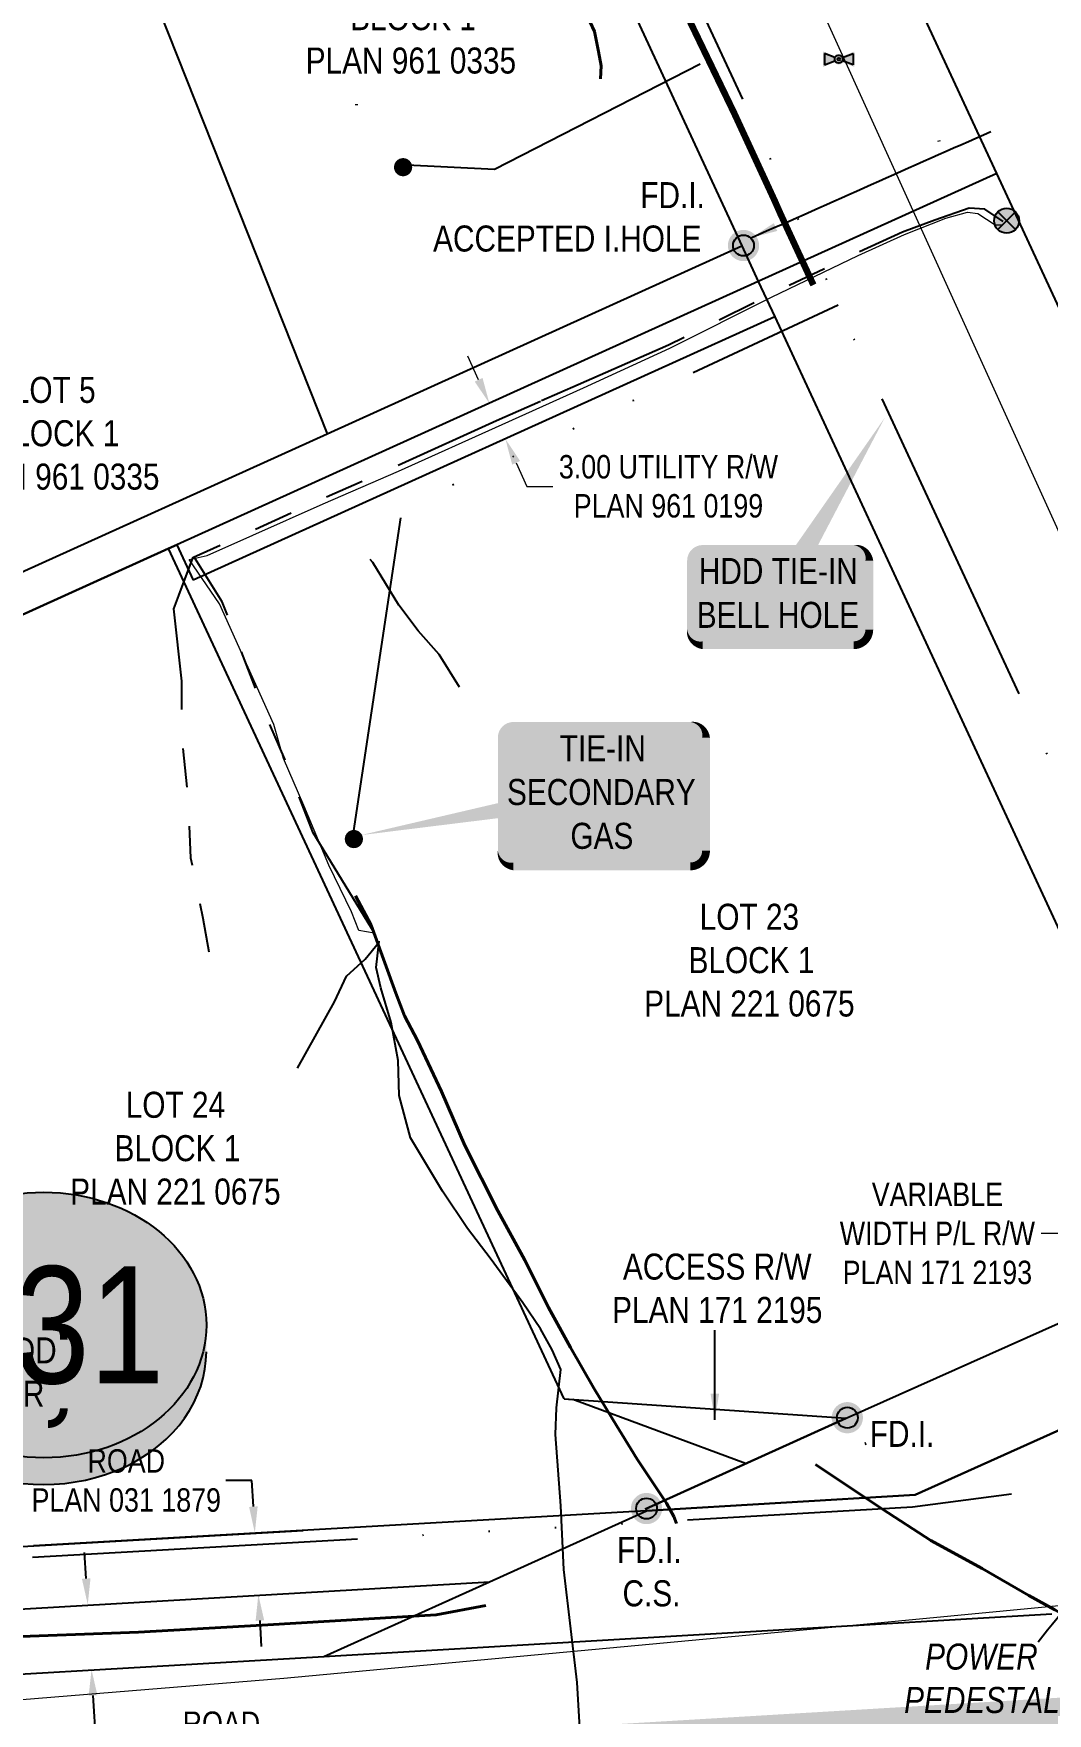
# Model space of a CAD drawing. Extents: x 312545 to 320442, y 5540407 to 5546054.
# Drawn here: x 316107.5 to 316185.4, y 5541353.7 to 5541482.8 of the extents above; entities that cross this region are included whole.
import ezdxf
from ezdxf.enums import TextEntityAlignment as Align

# ---------------------------------------------------------------- set-up
doc = ezdxf.new("R2010")
doc.units = 0
doc.header["$LTSCALE"] = 5
doc.header["$PDSIZE"] = 0.5
for name, pattern in [('COOP2', [10, 5, -1, 0, -1, 0, -1, 0, -1, 0, -1]), ('DASHDOT', [25.4, 12.7, -6.35, 0, -6.35]), ('POWERLINE5', [7.8, 2.4, -0.6, 0.6, -0.6, 0.6, -0.6, 2.4])]:
    doc.linetypes.add(name, pattern=pattern)
doc.layers.get('Defpoints').update_dxf_attribs({"color": 9})
for name, color, linetype in [('AS-FENCE', 48, 'foc-FENCE'), ('AS-POWER-EXISTING', 72, 'POWERLINE5'), ('AS-POWER-EXISTING-1000', 72, 'POWERLINE5'), ('AS-POWER-EXISTING-PP-1000', 72, 'Continuous'), ('AS-ROADS', 254, 'Continuous'), ('AS-SYMBOL-1000', 7, 'Continuous'), ('AS-TELEPHONE', 224, 'foc-TEL'), ('F-RW', 190, 'Continuous'), ('L-MON-1000', 1, 'Continuous'), ('L-TITLEDB', 4, 'Continuous'), ('L-TITLEDB-T-1000', 4, 'Continuous'), ('P-APEX RECON PAY ITEMS-1000', 240, 'Continuous'), ('P-APEX RECON-LINE LIST-1000', 240, 'Continuous'), ('P-APEX RECON-URBAN', 30, 'COOP2'), ('P-CROSSINGS', 250, 'Continuous')]:
    doc.layers.add(name, color=color, linetype=linetype)
doc.layers.add('AS-FIBRE-OPTIC', color=7, linetype='foc-FIBREOP', lineweight=9, true_color=0xff9c38)
doc.layers.add('AS-WATER PIPE', color=7, linetype='foc-WATER', lineweight=9, true_color=0x8ac4ff)
for name, color, linetype, lineweight in [('AS-GENERAL', 48, 'Continuous', 18), ('AS-RECON EXISTING', 151, 'DASHDOT', 40), ('F-WS-T-1000', 190, 'Continuous', 9)]:
    doc.layers.add(name, color=color, linetype=linetype, lineweight=lineweight)
doc.styles.add('1.8', font='ARIALN.TTF', dxfattribs={"height": 1.8})
doc.styles.add('175L', font='ARIALN.TTF', dxfattribs={"height": 10})
doc.styles.add('80', font='ARIALN.TTF', dxfattribs={"height": 10})
doc.styles.add('80CG', font='ARIALN.TTF', dxfattribs={"height": 10})
doc.styles.add('Crossing', font='ARIALN.TTF', dxfattribs={"height": 10})
doc.styles.add('foc-LtypeFont', font='ARIALN.TTF', dxfattribs={"height": 7.35})
doc.linetypes.add('foc-FENCE', pattern='A,10,-1,["X",foc-LtypeFont,S=0.2,R=0,X=-0.625,Y=-0.75],-1.24', length=12.24)
doc.linetypes.add('foc-FIBREOP', pattern='A,10,-1,["FO",foc-LtypeFont,S=0.2,R=0,X=-0.5,Y=-0.75],-2.75', length=13.75)
doc.linetypes.add('foc-TEL', pattern='A,2,-1,["T",foc-LtypeFont,S=0.2,R=0,X=-0.425,Y=-0.75],-1.24,8', length=12.24)
doc.linetypes.add('foc-WATER', pattern='A,10,-1,["W",foc-LtypeFont,S=0.2,R=0,X=-0.425,Y=-0.75],-2', length=13)
doc.dimstyles.new('Compass 1 000', dxfattribs={"dimtxt": 1.8, "dimasz": 2, "dimexe": 0.2, "dimexo": 0.0625, "dimgap": 0.5, "dimtad": 0, "dimtih": 1, "dimtoh": 1, "dimzin": 0, "dimdsep": 46, "dimtxsty": '1.8', "dimcen": 0.1, "dimse1": 1, "dimse2": 1, "dimclrd": 256, "dimclrt": 256, "dimaunit": 1, "dimadec": 4, "dimazin": 0, "dimtfac": 0.06, "dimtofl": 0, "dimtmove": 0, "dimatfit": 0, "dimfxl": 0.2, "dimtolj": 1, "dimtzin": 0, "dimlwd": -1, "dimarcsym": 0})

# ---------------------------------------------------------------- blocks, each defined once
blk = doc.blocks.new('fdia')
at = {"color": 255, "const_width": 1}
blk.add_lwpolyline([(-0.5, 0, 1), (0.5, 0, 1)], format="xyb", close=True, dxfattribs=at)
blk = doc.blocks.new('Fdiaa')
blk.add_blockref('fdia', (0, 0))
blk = doc.blocks.new('fdib')
at = {"color": 1, "const_width": 1.6}
blk.add_lwpolyline([(-0.4, 0, 1), (0.4, 0, 1)], format="xyb", close=True, dxfattribs=at)
at = {"color": 1}
blk.add_circle((0, 0), 0.8, dxfattribs=at)
blk = doc.blocks.new('Fdibb')
blk.add_blockref('fdib', (0, 0))
blk = doc.blocks.new('fdicc')
for name in ['Fdibb', 'Fdiaa']:
    blk.add_blockref(name, (0, 0))
blk = doc.blocks.new('FDI')
blk.add_blockref('fdicc', (0, 0))
blk = doc.blocks.new('*D427')
at = {"layer": 'Defpoints', "color": 0, "transparency": 16777216}
for p in [(316189.43, 5541385.06), (316186.04, 5541383.53), (316189.09, 5541376.78)]:
    blk.add_point(p, dxfattribs=at)
at = {"layer": 'F-WS-T-1000', "transparency": 16777216}
for p, q in [((316186.92, 5541390.62), (316184.92, 5541390.62)), ((316188.6, 5541386.88), (316186.92, 5541390.62)), ((316193.3, 5541376.49), (316194.13, 5541374.66))]:
    blk.add_line(p, q, dxfattribs=at)
for points in [[(316188.91, 5541387.02), (316188.3, 5541386.75), (316189.43, 5541385.06)], [(316193.61, 5541376.62), (316193, 5541376.35), (316192.48, 5541378.31)]]:
    blk.add_solid(points, dxfattribs=at)
at = {"layer": 'F-WS-T-1000', "transparency": 16777216, "insert": (316176.94, 5541390.62), "char_height": 1.8, "attachment_point": 5, "style": '1.8'}
blk.add_mtext('\\A1;VARIABLE\\PWIDTH P/L R/W\\PPLAN 171 2193', dxfattribs=at)
blk = doc.blocks.new('*D451')
at = {"layer": 'Defpoints', "color": 0, "transparency": 16777216}
for p in [(316143.24, 5541454.75), (316143.74, 5541451.68), (316144.48, 5541452.02)]:
    blk.add_point(p, dxfattribs=at)
at = {"layer": 'F-WS-T-1000', "transparency": 16777216}
for p, q in [((316141.68, 5541456.24), (316140.86, 5541458.06)), ((316144.57, 5541449.86), (316145.39, 5541448.04)), ((316145.39, 5541448.04), (316147.39, 5541448.04))]:
    blk.add_line(p, q, dxfattribs=at)
for points in [[(316141.98, 5541456.38), (316141.38, 5541456.1), (316142.51, 5541454.42)], [(316144.87, 5541450), (316144.26, 5541449.72), (316143.74, 5541451.68)]]:
    blk.add_solid(points, dxfattribs=at)
at = {"layer": 'F-WS-T-1000', "transparency": 16777216, "insert": (316156.27, 5541448.04), "char_height": 1.8, "attachment_point": 5, "style": '1.8'}
blk.add_mtext('\\A1;3.00 UTILITY R/W\\PPLAN 961 0199', dxfattribs=at)
blk = doc.blocks.new('RISER')
h = blk.add_hatch(color=255)
h.dxf.hatch_style = 1
edge = h.paths.add_edge_path()
edge.add_arc((0, 0), 0.7, 0, 360)
blk.add_hatch(color=13).paths.add_polyline_path([(0.58, -0.15), (-0.58, -0.15, 0.774597)])
at = {"color": 13}
blk.add_line((-0.58, -0.15), (0.58, -0.15), dxfattribs=at)
blk.add_circle((0, 0), 0.6, dxfattribs=at)
blk = doc.blocks.new('POWERPOLE')
h = blk.add_hatch(color=255)
edge = h.paths.add_edge_path()
edge.add_arc((0, 0), 0.96, 0, 360)
at = {"linetype": 'Continuous'}
for p, q in [((0.68, -0.68), (-0.68, 0.68)), ((-0.68, -0.68), (0.68, 0.68))]:
    blk.add_line(p, q, dxfattribs=at)
blk.add_circle((0, 0), 0.96, dxfattribs=at)
blk = doc.blocks.new('*U479')
at = {"true_color": 0xffffa8}
h = blk.add_hatch(color=51, dxfattribs=at)
edge = h.paths.add_edge_path()
edge.add_line((-34, -28.5), (34, -28.5))
edge.add_arc((34, -22.5), 6, 270, 360)
edge.add_line((40, -22.5), (40, 21))
edge.add_arc((34, 21), 6, 0, 90)
edge.add_line((34, 27), (-34, 27))
edge.add_arc((-34, 21), 6, 90, 180)
edge.add_line((-40, 21), (-40, -22.5))
edge.add_arc((-34, -22.5), 6, 180, 270)
at = {"color": 240, "flags": 128}
blk.add_lwpolyline([(-34, -28.5, 3, 3, 0), (34, -28.5, 3, 3, 0.414214), (40, -22.5, 3, 3, 0), (40, 21, 3, 0, 0.414214), (34, 27, 0, 0, 0), (-34, 27, 0, 0, 0.414214), (-40, 21, 0, 0, 0), (-40, -22.5, 0, 3, 0.414214)], format="xyseb", close=True, dxfattribs=at)
for points in [[(-92.76, -16.51, 0, 10, 0), (0, 0, 5, 5, 0)], [(-20.33, -1.83, 0, 10, 0), (0, 0, 5, 5, 0)]]:
    blk.add_lwpolyline(points, format="xyseb", dxfattribs=at)
at = {"color": 4, "style": '80'}
blk.add_attdef('OTHER_001', (-14.7, -5), '', height=10, dxfattribs=at)
blk = doc.blocks.new('VALVE')
h = blk.add_hatch(color=255)
h.dxf.hatch_style = 1
edge = h.paths.add_edge_path()
edge.add_line((-0.33, 0.24), (-1.2, 0.59))
edge.add_line((-1.2, 0.59), (-1.2, -0.59))
edge.add_line((-1.2, -0.59), (-0.33, -0.24))
edge.add_arc((0, 0), 0.411, 215.8775, 324.1225)
edge.add_line((0.33, -0.24), (1.2, -0.59))
edge.add_line((1.2, -0.59), (1.2, 0.59))
edge.add_line((1.2, 0.59), (0.33, 0.24))
edge.add_arc((0, 0), 0.411, 35.8775, 144.1225)
at = {"color": 48}
for p, q in [((-1.1, 0.44), (-1.1, -0.44)), ((-0.29, 0.12), (-1.1, 0.44)), ((0.29, 0.12), (1.1, 0.44)), ((1.1, 0.44), (1.1, -0.44)), ((-1.1, -0.44), (-0.29, -0.12)), ((1.1, -0.44), (0.29, -0.12))]:
    blk.add_line(p, q, dxfattribs=at)
for radius in [0.311, 0.11]:
    blk.add_circle((0, 0), radius, dxfattribs=at)
blk = doc.blocks.new('*U1842')
at = {"true_color": 0xffffa8}
h = blk.add_hatch(color=51, dxfattribs=at)
edge = h.paths.add_edge_path()
edge.add_line((-9, -20), (9, -20))
edge.add_arc((9, -14), 6, 270, 360)
edge.add_line((15, -14), (15, 12.5))
edge.add_arc((9, 12.5), 6, 0, 90)
edge.add_line((9, 18.5), (-9, 18.5))
edge.add_arc((-9, 12.5), 6, 90, 180)
edge.add_line((-15, 12.5), (-15, -14))
edge.add_arc((-9, -14), 6, 180, 270)
at = {"color": 240, "flags": 128}
blk.add_lwpolyline([(-9, -20, 3, 3, 0), (9, -20, 3, 3, 0.414214), (15, -14, 3, 3, 0), (15, 12.5, 3, 0, 0.414214), (9, 18.5, 0, 0, 0), (-9, 18.5, 0, 0, 0.414214), (-15, 12.5, 0, 0, 0), (-15, -14, 0, 3, 0.414214)], format="xyseb", close=True, dxfattribs=at)
for points in [[(-45.34, -61.07, 0, 10, 0), (0, 0, 5, 5, 0)], [(-43.66, -73.54, 0, 10, 0), (0, 0, 5, 5, 0)]]:
    blk.add_lwpolyline(points, format="xyseb", dxfattribs=at)
at = {"color": 4, "style": '80'}
blk.add_attdef('OTHER_001', (-14.7, -5), '', height=10, dxfattribs=at)
blk = doc.blocks.new('*D1847')
at = {"layer": 'Defpoints', "color": 0, "transparency": 16777216}
for p in [(316124.48, 5541367.63), (316124.94, 5541367.66), (316125.22, 5541362.89)]:
    blk.add_point(p, dxfattribs=at)
at = {"layer": 'L-TITLEDB-T-1000', "transparency": 16777216}
for p, q in [((316124.25, 5541371.63), (316122.25, 5541371.63)), ((316124.37, 5541369.63), (316124.25, 5541371.63)), ((316124.87, 5541360.87), (316124.98, 5541358.87))]:
    blk.add_line(p, q, dxfattribs=at)
for points in [[(316124.7, 5541369.65), (316124.04, 5541369.61), (316124.48, 5541367.63)], [(316125.2, 5541360.89), (316124.54, 5541360.85), (316124.75, 5541362.87)]]:
    blk.add_solid(points, dxfattribs=at)
at = {"layer": 'L-TITLEDB-T-1000', "transparency": 16777216, "insert": (316114.6, 5541371.63), "char_height": 1.8, "attachment_point": 5, "style": '1.8'}
blk.add_mtext('\\A1;ROAD\\PPLAN 031 1879', dxfattribs=at)
blk = doc.blocks.new('*D1848')
at = {"layer": 'Defpoints', "color": 0, "transparency": 16777216}
for p in [(316118.27, 5541362.49), (316111.93, 5541357.11), (316118.56, 5541357.5)]:
    blk.add_point(p, dxfattribs=at)
at = {"layer": 'L-TITLEDB-T-1000', "transparency": 16777216}
for p, q in [((316111.52, 5541364.1), (316111.4, 5541366.1)), ((316112.04, 5541355.12), (316112.25, 5541351.47)), ((316112.25, 5541351.47), (316114.25, 5541351.47))]:
    blk.add_line(p, q, dxfattribs=at)
for points in [[(316111.85, 5541364.12), (316111.19, 5541364.08), (316111.64, 5541362.11)], [(316112.38, 5541355.14), (316111.71, 5541355.1), (316111.93, 5541357.11)]]:
    blk.add_solid(points, dxfattribs=at)
at = {"layer": 'L-TITLEDB-T-1000', "transparency": 16777216, "insert": (316121.91, 5541351.47), "char_height": 1.8, "attachment_point": 5, "style": '1.8'}
blk.add_mtext('\\A1;ROAD\\PPLAN 931 1928', dxfattribs=at)
blk = doc.blocks.new('*U1860')
at = {"true_color": 0xffffa8}
h = blk.add_hatch(color=51, dxfattribs=at)
edge = h.paths.add_edge_path()
edge.add_line((-29, -20), (29, -20))
edge.add_arc((29, -14), 6, 270, 360)
edge.add_line((35, -14), (35, 12.5))
edge.add_arc((29, 12.5), 6, 0, 90)
edge.add_line((29, 18.5), (-29, 18.5))
edge.add_arc((-29, 12.5), 6, 90, 180)
edge.add_line((-35, 12.5), (-35, -14))
edge.add_arc((-29, -14), 6, 180, 270)
at = {"color": 240, "flags": 128}
for points in [[(40.95, 67.43, 0, 10, 0), (0, 0, 5, 5, 0)], [(-5.95, 16.02, 0, 10, 0), (0, 0, 5, 5, 0)]]:
    blk.add_lwpolyline(points, format="xyseb", dxfattribs=at)
blk.add_lwpolyline([(-29, -20, 3, 3, 0), (29, -20, 3, 3, 0.414214), (35, -14, 3, 3, 0), (35, 12.5, 3, 0, 0.414214), (29, 18.5, 0, 0, 0), (-29, 18.5, 0, 0, 0.414214), (-35, 12.5, 0, 0, 0), (-35, -14, 0, 3, 0.414214)], format="xyseb", close=True, dxfattribs=at)
at = {"color": 4, "style": '80'}
blk.add_attdef('OTHER_001', (-14.7, -5), '', height=10, dxfattribs=at)
blk = doc.blocks.new('xing2')
h = blk.add_hatch(color=50)
h.dxf.hatch_style = 1
edge = h.paths.add_edge_path()
edge.add_ellipse((0, 0), major_axis=(-12.5, 0), ratio=0.816297, start_angle=0, end_angle=360)
h = blk.add_hatch(color=250)
h.dxf.hatch_style = 1
edge = h.paths.add_edge_path()
edge.add_ellipse((0, -2.05), major_axis=(-12.5, 0), ratio=0.816297, start_angle=0, end_angle=180)
edge.add_line((12.5, -2.05), (12.5, 0))
edge.add_ellipse((0, 0), major_axis=(-12.5, 0), ratio=0.816297, start_angle=0, end_angle=180, ccw=False)
edge.add_line((-12.5, 0), (-12.5, -2.05))
at = {"color": 250}
blk.add_ellipse((0, 0), major_axis=(-12.5, 0), ratio=0.816297, dxfattribs=at)
blk.add_ellipse((0, -2.05), major_axis=(-12.5, 0), ratio=0.816297, start_param=0, end_param=3.141593, dxfattribs=at)
at = {"color": 250, "style": 'Crossing'}
blk.add_attdef('CROSSING', text='', height=9, dxfattribs=at).set_placement((0.09, 0.02), align=Align.MIDDLE_CENTER)
at = {"color": 250, "style": 'Crossing', "flags": 1}
for tag, p in [('OWNER', (0.09, -12.49)), ('DESCRIPTION', (0.09, -25.77)), ('LOCATION', (0.09, -39.3)), ('DWG_REF', (0.09, -52.84))]:
    blk.add_attdef(tag, text='', height=9, dxfattribs=at).set_placement(p, align=Align.MIDDLE_CENTER)

msp = doc.modelspace()

# ---------------------------------------------------------------- linework, layer by layer
at = {"layer": 'AS-FENCE', "flags": 128}
msp.add_lwpolyline([(316073.133, 5541423.026), (316098.922, 5541366.128), (316128.199, 5541367.804)], dxfattribs=at)
at = {"layer": 'AS-FIBRE-OPTIC', "flags": 128}
msp.add_lwpolyline([(316133.664, 5541413.714), (316132.463, 5541413.922), (316131.911, 5541415.355), (316130.162, 5541418.927), (316128.239, 5541423.513), (316126.692, 5541427.142), (316125.946, 5541429.755), (316121.773, 5541439.012), (316119.429, 5541442.427), (316120.811, 5541442.726), (316124.337, 5541444.303), (316129.741, 5541446.694), (316135.535, 5541449.217), (316143.485, 5541452.811), (316149.739, 5541455.618), (316156.387, 5541458.669), (316164.198, 5541462.586), (316170.842, 5541465.785), (316174.417, 5541467.401), (316177.585, 5541468.648), (316179.266, 5541469.116), (316180.04, 5541469.013), (316181.383, 5541468.157), (316181.893, 5541468.158)], dxfattribs=at)
at = {"layer": 'AS-GENERAL', "const_width": 0.5, "flags": 128}
msp.add_lwpolyline([(316167.411, 5541463.526), (316164.878, 5541468.994), (316164.421, 5541470.029), (316161.335, 5541476.705), (316153.317, 5541493.331), (316142.763, 5541515.734)], dxfattribs=at)
at = {"layer": 'AS-POWER-EXISTING', "flags": 128}
for points in [[(316182, 5541468.397), (316180.59, 5541469.363), (316179.382, 5541469.439), (316176.744, 5541468.517), (316174.249, 5541467.589), (316170.675, 5541465.94), (316164.055, 5541462.763), (316156.262, 5541458.886), (316149.322, 5541455.861), (316143.063, 5541453.089), (316135.283, 5541449.547), (316129.426, 5541446.973), (316124.006, 5541444.479), (316119.759, 5541442.569)], [(316140.209, 5541432.616), (316138.651, 5541435.118), (316137.04, 5541436.955), (316135.547, 5541438.912), (316133.551, 5541442.197), (316131.832, 5541443.927)], [(316119.726, 5541442.597), (316118.623, 5541439.661), (316118.237, 5541438.628), (316118.833, 5541433.073), (316118.861, 5541428.794), (316119.322, 5541424.231), (316119.548, 5541419.501), (316120.472, 5541414.871), (316120.952, 5541412.279)], [(316133.671, 5541413.714), (316128.976, 5541421.417), (316126.775, 5541427.084), (316125.504, 5541430.069), (316121.968, 5541439.175), (316119.799, 5541442.659)], [(316127.76, 5541403.337), (316130.594, 5541408.435), (316131.532, 5541410.394), (316132.972, 5541411.71), (316133.989, 5541412.959)]]:
    msp.add_lwpolyline(points, dxfattribs=at)
at = {"layer": 'AS-RECON EXISTING', "flags": 128}
for points in [[(316542.306, 5541690.908), (316543.953, 5541687.172), (316546.75, 5541680.381), (316551.227, 5541671.145), (316556.172, 5541659.314), (316562.938, 5541645.141), (316566.806, 5541635.837), (316571.286, 5541625.656), (316575.618, 5541616.363), (316581.091, 5541604.756), (316587.525, 5541590.403), (316592.257, 5541580.102), (316595.027, 5541573.564), (316596.685, 5541568.14), (316596.241, 5541567.202), (316595.157, 5541566.276), (316593.948, 5541565.302), (316586.644, 5541561.92), (316577.636, 5541557.792), (316564.962, 5541551.49), (316555.654, 5541547.636), (316552.393, 5541546.36), (316549.63, 5541545.533), (316546.677, 5541544.966), (316540.62, 5541544.321), (316537.14, 5541543.65), (316533.938, 5541543.594), (316532.866, 5541543.924), (316529.664, 5541542.056), (316524.426, 5541537.188), (316521.116, 5541534.827), (316514.847, 5541530.791), (316502.096, 5541524.696), (316485.106, 5541517.205), (316453.134, 5541502.173), (316436.401, 5541495.194), (316416.559, 5541486.517), (316398.126, 5541478.126), (316374.017, 5541465.934), (316358.392, 5541458.869), (316337.656, 5541449.386), (316320.389, 5541441.198), (316303.931, 5541434.407), (316283.006, 5541424.992), (316267.769, 5541417.703), (316251.056, 5541409.746), (316235.262, 5541402.431), (316225.864, 5541398.47), (316208.57, 5541391.672), (316204.11, 5541389.626), (316191.454, 5541383.657), (316173.119, 5541375.215), (316167.433, 5541372.75), (316165.371, 5541372.116), (316160.326, 5541369.87), (316156.327, 5541368.086), (316152.549, 5541366.777), (316146.91, 5541363.769), (316142.879, 5541362.153), (316138.418, 5541361.315), (316125.032, 5541360.526), (316115.533, 5541359.974), (316099.931, 5541359.415), (316098.349, 5541359.1), (316096.68, 5541358.396), (316094.884, 5541356.374), (316094, 5541355.906), (316092.579, 5541355.747), (316091.973, 5541356.72), (316091.138, 5541357.878), (316090.118, 5541358.969), (316088.339, 5541359.114), (316086.36, 5541358.88), (316078.67, 5541358.191), (316076.506, 5541357.914), (316067.726, 5541357.18), (316061.867, 5541356.814), (316058.753, 5541356.741), (316056.113, 5541357.704), (316054.696, 5541358.909), (316052.543, 5541361.155), (316050.996, 5541363.698), (316049.538, 5541365.38), (316048.199, 5541366.766), (316045.918, 5541367.306), (316039.748, 5541368.44), (316037.034, 5541368.459), (316028.119, 5541367.956), (316018.101, 5541367.482)], [(316084.101, 5541676.422), (316084.106, 5541676.399), (316084.963, 5541673.415), (316086.158, 5541670.054), (316089.634, 5541662.417), (316092.496, 5541657.19), (316097.308, 5541647.015), (316098.505, 5541644.386), (316100.154, 5541640.685), (316103.951, 5541631.891), (316106.851, 5541626.257), (316108.805, 5541620.601), (316113.521, 5541611.538), (316117.778, 5541602.471), (316121.306, 5541594.903), (316124.934, 5541586.965), (316129.307, 5541577.505), (316134.019, 5541568.154), (316137.823, 5541559.222), (316142.971, 5541547.873), (316145.74, 5541543.047), (316148.732, 5541535.223), (316151.514, 5541529.598), (316158.585, 5541515.251), (316164.794, 5541501.65), (316169.88, 5541491.3), (316174.586, 5541480.599), (316179.144, 5541469.552), (316194.122, 5541438.853), (316200.632, 5541424.269), (316204.872, 5541414.981), (316209.746, 5541404.276), (316210.56, 5541401.843), (316211.499, 5541399.783), (316212.947, 5541397.371), (316214.005, 5541395.626), (316215.151, 5541394.223)], [(316122.704, 5541531.464), (316125.757, 5541533.052), (316126.57, 5541532.93), (316127.157, 5541532.174), (316127.818, 5541531.115), (316128.917, 5541527.989), (316131.069, 5541521.857), (316134.66, 5541514.309), (316136.59, 5541511.215), (316138.365, 5541507.276), (316140.84, 5541502.159), (316144.525, 5541494.452), (316147.28, 5541490.212), (316150.593, 5541483), (316150.904, 5541481.47), (316151.105, 5541480.369), (316150.919, 5541477.052), (316150.613, 5541475.403), (316149.465, 5541472.556), (316148.816, 5541471.335), (316141.426, 5541467.425), (316139.922, 5541467.134), (316138.388, 5541467.977), (316135.379, 5541469.93), (316132.267, 5541476.969), (316132.412, 5541478.735)], [(316167.566, 5541372.875), (316172.726, 5541369.437), (316176.443, 5541367.035), (316180.369, 5541364.872), (316183.964, 5541362.803), (316185.974, 5541361.691), (316188.892, 5541360.044), (316191.455, 5541359.397), (316194.539, 5541359.224), (316196.544, 5541359.264), (316204.215, 5541360.268), (316214.699, 5541360.743), (316226.14, 5541362.112), (316239.104, 5541363.179), (316256.899, 5541363.592), (316276.392, 5541364.21), (316297.451, 5541365.378), (316317.951, 5541366.154), (316339.08, 5541367.357), (316365.234, 5541368.806), (316395.106, 5541370.916), (316417.226, 5541371.92), (316449.557, 5541373.719), (316499.496, 5541376.825), (316529.143, 5541378.657), (316558.777, 5541380.559), (316612.404, 5541383.688), (316672.147, 5541386.796), (316697.925, 5541388.286), (316760.986, 5541392.051), (316820.538, 5541395.932), (316869.941, 5541399.095), (316901.704, 5541400.755), (316927.718, 5541401.951), (316981.097, 5541405.719), (317030.522, 5541408.438), (317079.49, 5541411.554), (317126.343, 5541414.1), (317154.452, 5541415.629), (317155.634, 5541415.931), (317155.597, 5541417.344), (317155.332, 5541422.906), (317157.534, 5541422.996), (317164.94, 5541423.484), (317175.87, 5541423.985), (317195.019, 5541425.191), (317220.551, 5541426.697), (317240.373, 5541428.166), (317249.268, 5541428.42), (317259.092, 5541428.747), (317269.771, 5541429.292), (317279.613, 5541429.987), (317284.97, 5541430.775), (317286.327, 5541431.957), (317287.976, 5541433.813), (317289.272, 5541436.024)], [(316132.219, 5541416.563), (316133.418, 5541414.31), (316135.312, 5541409.101), (316135.978, 5541407.344), (316136.98, 5541405.456), (316138.816, 5541401.534), (316140.618, 5541397.394), (316143.15, 5541392.369), (316145.242, 5541388.581), (316147.058, 5541384.948), (316148.736, 5541381.87), (316150.544, 5541378.745), (316151.991, 5541376.325), (316153.857, 5541373.291), (316156.125, 5541369.893), (316156.681, 5541368.867), (316156.899, 5541368.337)]]:
    msp.add_lwpolyline(points, dxfattribs=at)
at = {"layer": 'AS-ROADS', "const_width": 8.003, "flags": 128}
msp.add_lwpolyline([(315570.924, 5541314.139), (317413.601, 5541424.332)], dxfattribs=at)
at = {"layer": 'AS-TELEPHONE', "flags": 128}
msp.add_lwpolyline([(316150.748, 5541335.337), (316149.791, 5541337.063), (316149.911, 5541340.59), (316149.738, 5541343.971), (316149.618, 5541350.045), (316149.254, 5541356.105), (316148.756, 5541360.24), (316148.222, 5541364.803), (316148, 5541369.684), (316147.58, 5541375.163), (316147.668, 5541377.219), (316148.01, 5541380.167), (316147.324, 5541381.689), (316146.431, 5541383.303), (316145.08, 5541385.305), (316142.557, 5541388.735), (316140.828, 5541391.015), (316138.892, 5541393.878), (316136.456, 5541397.98), (316135.578, 5541401.237), (316135.492, 5541403.918), (316134.955, 5541406.845), (316134.165, 5541409.508), (316133.801, 5541411.06), (316134.039, 5541413.101)], dxfattribs=at)
at = {"layer": 'F-RW', "flags": 128}
for points in [[(316164.44, 5541461.079), (316119.74, 5541440.837)], [(316118.479, 5541443.559), (316119.74, 5541440.837)], [(316148.255, 5541377.924), (316148.918, 5541377.87)], [(316162.186, 5541372.945), (316148.918, 5541377.87)], [(316154.492, 5541369.437), (316169.927, 5541376.42)]]:
    msp.add_lwpolyline(points, dxfattribs=at)
at = {"layer": 'L-TITLEDB', "flags": 128}
for points in [[(316133.726, 5541527.327), (316161.916, 5541466.523)], [(316133.726, 5541527.327), (316161.916, 5541466.523)], [(316104.967, 5541515.281), (316130.035, 5541452.088)], [(316181.515, 5541472.103), (316172.673, 5541491.157)], [(316181.515, 5541472.103), (316163.178, 5541463.801)], [(316214.383, 5541401.279), (316181.515, 5541472.103)], [(316214.383, 5541401.279), (316181.515, 5541472.103)], [(316130.035, 5541452.088), (316161.916, 5541466.523)], [(316161.916, 5541466.523), (316163.178, 5541463.801)], [(316163.178, 5541463.801), (316118.479, 5541443.559)], [(316163.178, 5541463.801), (316118.479, 5541443.559)], [(316163.178, 5541463.801), (316164.44, 5541461.079)], [(316163.178, 5541463.801), (316164.44, 5541461.079)], [(316164.44, 5541461.079), (316195.805, 5541393.439)], [(316164.44, 5541461.079), (316195.805, 5541393.439)], [(316078.628, 5541428.809), (316130.035, 5541452.088)], [(316117.857, 5541443.277), (316118.479, 5541443.559)], [(316118.479, 5541443.559), (316117.857, 5541443.277)], [(316079.891, 5541426.086), (316117.857, 5541443.277)], [(316117.857, 5541443.277), (316079.891, 5541426.086)], [(316148.255, 5541377.924), (316117.857, 5541443.277)], [(316169.927, 5541376.42), (316193.391, 5541386.906)], [(316175.226, 5541370.543), (316201.055, 5541382.143)], [(316201.055, 5541382.143), (316175.226, 5541370.543)], [(316148.255, 5541377.924), (316169.927, 5541376.42), (316154.492, 5541369.437)], [(316154.589, 5541369.313), (316175.226, 5541370.543)], [(316175.226, 5541370.543), (316154.589, 5541369.313)], [(316154.589, 5541369.313), (316107.463, 5541366.619)], [(316154.589, 5541369.313), (316107.463, 5541366.619)], [(316142.508, 5541363.855), (316154.589, 5541369.313)], [(316101.045, 5541361.446), (316142.508, 5541363.855)], [(316129.785, 5541358.106), (316142.508, 5541363.855)], [(316129.785, 5541358.106), (316185.742, 5541361.382)], [(316103.258, 5541356.565), (316129.785, 5541358.106)]]:
    msp.add_lwpolyline(points, dxfattribs=at)
at = {"layer": 'P-APEX RECON-URBAN', "flags": 128}
for points in [[(315987.134, 5541865.833), (315987.419, 5541865.283), (315994.641, 5541862.663), (316015.235, 5541817.514), (316027.174, 5541790.701), (316033.283, 5541776.821), (316045.835, 5541743.833), (316064.309, 5541693.177), (316074.622, 5541666.229), (316126.108, 5541554.97), (316138.455, 5541528.42), (316166.555, 5541467.917), (316200.508, 5541394.862), (316204.242, 5541386.699), (316198.848, 5541372.698)], [(316135.667, 5541472.791), (316142.912, 5541472.415), (316160.318, 5541481.345)], [(316131.991, 5541420.906), (316135.821, 5541446.363), (316169.314, 5541461.993)], [(316232.608, 5541377.091), (316175.027, 5541369.601), (316154.389, 5541368.395), (316097.766, 5541365.169), (316097.616, 5541367.714), (316058.511, 5541365.427), (316055.888, 5541369.931), (316054.517, 5541370.277)]]:
    msp.add_lwpolyline(points, dxfattribs=at)

# ---------------------------------------------------------------- block references
at = {"layer": 'AS-POWER-EXISTING-PP-1000', "xscale": 0.9996840038851079, "yscale": 0.9996840038851079, "zscale": 4.99842001942554}
msp.add_blockref('POWERPOLE', (316182.262, 5541468.461), dxfattribs=at)
at = {"layer": 'AS-SYMBOL-1000', "xscale": 0.9996840038851079, "yscale": 0.9996840038851079, "zscale": 0.9996840038851079}
for name, p in [('VALVE', (316169.356, 5541480.877)), ('RISER', (316135.876, 5541472.577)), ('RISER', (316132.092, 5541420.938))]:
    msp.add_blockref(name, p, dxfattribs=at)
at = {"layer": 'L-MON-1000'}
for p in [(316162.039, 5541466.557), (316170.017, 5541376.466), (316154.586, 5541369.485)]:
    msp.add_blockref('FDI', p, dxfattribs=at)
at = {"layer": 'P-APEX RECON PAY ITEMS-1000'}
ref = msp.add_blockref('*U1842', (316106.796, 5541379.976), dxfattribs=dict(at, xscale=0.2000000000000001, yscale=0.2000000000000001, zscale=0.2000000000000001))
ref.add_attrib('OTHER_001', 'HDD', (316104.29, 5541380.643), dxfattribs={"layer": '0', "color": 4, "height": 2, "style": '80'})
ref.add_attrib('OTHER_002', 'TR', (316105.256, 5541377.309), dxfattribs={"layer": '0', "color": 4, "height": 2, "style": '80'})
at = {"layer": 'P-APEX RECON-LINE LIST-1000'}
ref = msp.add_blockref('*U1860', (316164.706, 5541439.837), dxfattribs=dict(at, xscale=0.2000000000000001, yscale=0.2000000000000001, zscale=0.2000000000000001))
ref.add_attrib('OTHER_001', 'HDD TIE-IN', (316158.606, 5541440.539), dxfattribs={"layer": '0', "color": 4, "height": 2, "style": '80'})
ref.add_attrib('OTHER_002', 'BELL HOLE', (316158.443, 5541437.17), dxfattribs={"layer": '0', "color": 4, "height": 2, "style": '80'})
ref = msp.add_blockref('*U479', (316151.159, 5541424.539), dxfattribs=dict(at, xscale=0.2000000000000001, yscale=0.2000000000000001, zscale=0.2000000000000001))
ref.add_attrib('OTHER_001', 'TIE-IN', (316147.916, 5541426.924), dxfattribs={"layer": '0', "color": 4, "height": 2, "style": '80'})
ref.add_attrib('OTHER_002', 'SECONDARY', (316143.861, 5541423.556), dxfattribs={"layer": '0', "color": 4, "height": 2, "style": '80'})
ref.add_attrib('OTHER_003', 'GAS', (316148.735, 5541420.187), dxfattribs={"layer": '0', "color": 4, "height": 2, "style": '80'})
at = {"layer": 'P-CROSSINGS'}
msp.add_blockref('xing2', (316108.254, 5541383.587), dxfattribs=at).add_auto_attribs({'CROSSING': 'X31'})

# ---------------------------------------------------------------- texts
at = {"layer": 'AS-POWER-EXISTING-1000', "linetype": 'Continuous', "insert": (316174.315, 5541359.106), "char_height": 1.99937, "attachment_point": 1, "style": '175L'}
msp.add_mtext_dynamic_manual_height_columns('\\pi1.6826;{\\fArial Narrow|b0|i1|c0|p34;POWER\\P\\pi0.067114;PEDESTAL}', width=11.91359, gutter_width=10, heights=[0], dxfattribs=at)
at = {"layer": 'L-TITLEDB-T-1000', "char_height": 1.99937, "attachment_point": 1, "style": '175L'}
for s, insert in [('\\pi4.9948;LOT 4\\P\\pi3.4987;BLOCK 1\\P\\pi0.089099;PLAN 961 0335', (316128.302, 5541488.44)), ('\\pi4.9859;LOT 5\\P\\pi3.4987;BLOCK 1\\P\\pi0.089099;PLAN 961 0335', (316100.893, 5541456.462)), ('\\pi4.3558;LOT 23\\P\\pi3.4987;BLOCK 1\\P\\pi0.089099;PLAN 221 0675', (316154.317, 5541415.965)), ('\\pi4.3579;LOT 24\\P\\pi3.4987;BLOCK 1\\P\\pi0.089099;PLAN 221 0675', (316110.2, 5541401.515))]:
    msp.add_mtext_dynamic_manual_height_columns(s, width=16.07904, gutter_width=100, heights=[8.856], dxfattribs=dict(at, insert=insert))

# ---------------------------------------------------------------- dimensions: what is measured, and where the dimension line sits
at = {"layer": 'F-WS-T-1000'}
dim = msp.add_aligned_dim(p1=(316143.241, 5541454.749), p2=(316144.479, 5541452.017), distance=-0.807, text='3.00 UTILITY R/W\\PPLAN 961 0199', dimstyle='Compass 1 000', dxfattribs=at)
dim.commit()
dim.dimension.update_dxf_attribs({"geometry": '*D451', "text_midpoint": (316156.265, 5541448.041)})
dim = msp.add_linear_dim(base=(316189.428, 5541385.06), p1=(316189.091, 5541376.779), p2=(316186.041, 5541383.53), angle=114.31608, text='VARIABLE\\PWIDTH P/L R/W\\PPLAN 171 2193', dimstyle='Compass 1 000', dxfattribs=at)
dim.commit()
dim.dimension.update_dxf_attribs({"geometry": '*D427', "text_midpoint": (316176.937, 5541390.619), "dimtype": 161})
at = {"layer": 'L-TITLEDB-T-1000'}
dim = msp.add_aligned_dim(p1=(316125.216, 5541362.894), p2=(316124.944, 5541367.661), distance=0.463, text='ROAD\\PPLAN 031 1879', dimstyle='Compass 1 000', dxfattribs=at)
dim.commit()
dim.dimension.update_dxf_attribs({"geometry": '*D1847', "text_midpoint": (316114.6, 5541371.628)})
dim = msp.add_linear_dim(base=(316111.926, 5541357.115), p1=(316118.274, 5541362.491), p2=(316118.564, 5541357.5), angle=273.32548, text='ROAD\\PPLAN 931 1928', dimstyle='Compass 1 000', dxfattribs=at)
dim.commit()
dim.dimension.update_dxf_attribs({"geometry": '*D1848', "text_midpoint": (316121.908, 5541351.472), "dimtype": 161})

# ---------------------------------------------------------------- leaders
at = {"layer": 'AS-POWER-EXISTING-1000', "linetype": 'Continuous', "path_type": 1}
msp.add_leader([(316190.458, 5541366.507), (316184.694, 5541359.225)], dimstyle='Compass 1 000', override={"dimgap": 0.5, "dimtad": 0}, dxfattribs=at)
at = {"layer": 'L-MON-1000', "path_type": 1}
msp.add_leader([(316162.669, 5541467.164), (316181.05, 5541475.328)], dimstyle='Compass 1 000', override={"dimgap": 0.5, "dimtad": 0}, dxfattribs=at)

# ---------------------------------------------------------------- next in the draw order: texts
at = {"layer": 'F-WS-T-1000', "insert": (316160.02, 5541386.4), "char_height": 1.99888, "attachment_point": 5, "rotation": 0.00383, "style": '80CG', "bg_fill": 3, "box_fill_scale": 1.1, "bg_fill_color": 256, "bg_fill_transparency": 0}
msp.add_mtext('\\A1;ACCESS R/W\\PPLAN 171 2195', dxfattribs=at)

# ---------------------------------------------------------------- next in the draw order: linework, layer by layer
at = {"layer": 'AS-WATER PIPE', "flags": 128}
for points in [[(315994.421, 5541882.839), (316030.379, 5541804.303), (316073.211, 5541693.499), (316073.221, 5541693.49), (316211.79, 5541388.35), (316216.808, 5541378.109), (316219.978, 5541371.699), (316222.392, 5541367.278), (316223.088, 5541366.031)], [(316077.044, 5541397.232), (316084.101, 5541382.087), (316091.241, 5541366.54), (316094.062, 5541360.731), (316097.124, 5541353.757), (316101.855, 5541354.421), (316126.705, 5541356.45), (316169.929, 5541360.468), (316197.549, 5541363.122), (316200.713, 5541363.507), (316209.946, 5541364.433), (316215.752, 5541365.016), (316221.064, 5541365.801), (316223.513, 5541366.48), (316226.003, 5541367.094), (316232.598, 5541367.922), (316242.89, 5541369.317), (316263.184, 5541370.831), (316272.783, 5541371.452), (316314.167, 5541374.125), (316368.529, 5541377.435), (316422.144, 5541380.579), (316479.035, 5541383.95)]]:
    msp.add_lwpolyline(points, dxfattribs=at)

# ---------------------------------------------------------------- next in the draw order: leaders
at = {"layer": 'F-WS-T-1000', "path_type": 1}
msp.add_leader([(316159.835, 5541376.308), (316159.835, 5541383.185)], dimstyle='Compass 1 000', override={"dimgap": 0.5, "dimtad": 0}, dxfattribs=at)

# ---------------------------------------------------------------- next in the draw order: texts
at = {"layer": 'L-MON-1000', "char_height": 2, "attachment_point": 1, "style": '175L', "bg_fill": 3, "box_fill_scale": 1.1, "bg_fill_color": 256, "bg_fill_transparency": 0}
for s, width, insert in [('\\pi15.944;FD.I.\\P\\pi0.02;ACCEPTED I.HOLE', 20.51932, (316138.162, 5541471.428)), ('FD.I.', 4.78808, (316171.742, 5541376.225)), ('\\pi0.21236;FD.I.\\P\\pi0.63801;C.S.', 4.78808, (316152.103, 5541367.303))]:
    msp.add_mtext_dynamic_manual_height_columns(s, width=width, gutter_width=50, heights=[0], dxfattribs=dict(at, insert=insert))

doc.saveas('drawing.dxf')
